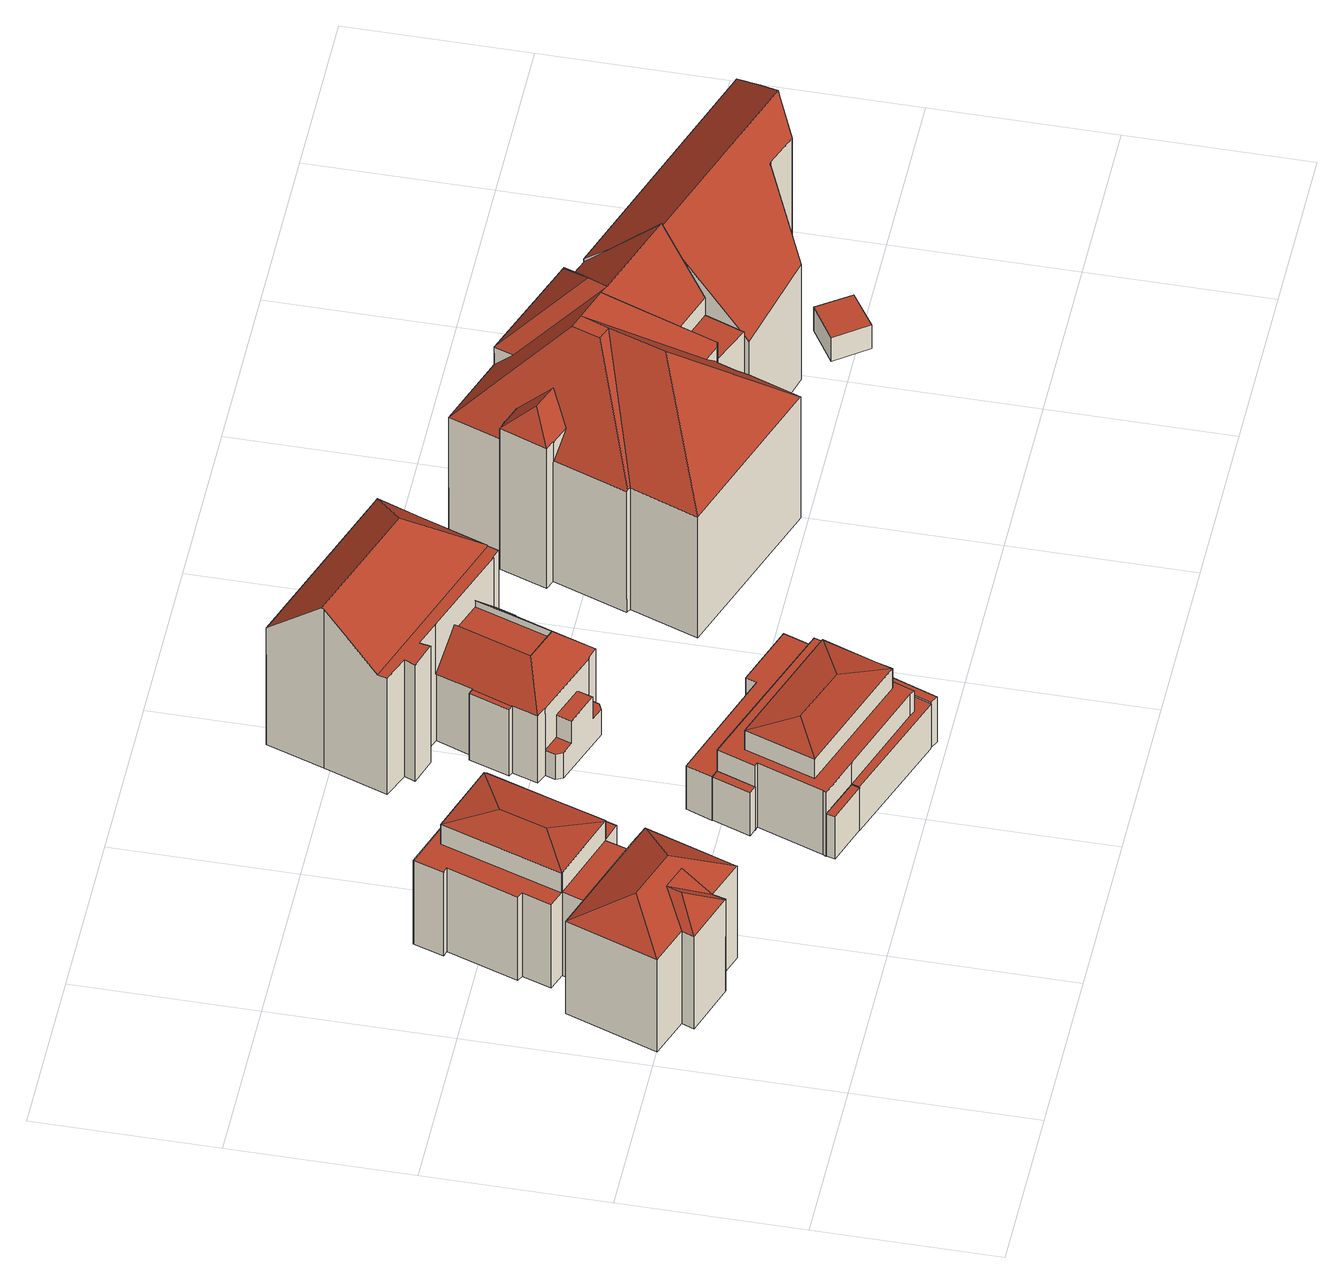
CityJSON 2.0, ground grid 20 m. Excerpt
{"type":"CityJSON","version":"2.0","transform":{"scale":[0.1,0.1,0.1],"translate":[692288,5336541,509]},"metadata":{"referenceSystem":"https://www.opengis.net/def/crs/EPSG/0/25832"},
"CityObjects":{
"building1":{"type":"Building","attributes":{"Gemeindeschluessel":"09162000","HoeheDach":"526.290","HoeheGrund":"510.600","Methode":"2000","NiedrigsteTraufeDesGebaeudes":"523.486","Geometrietyp2DReferenz":"3000","function":"31001_1000","roofType":"3200","measuredHeight":15.69,"storeysAboveGround":4},"address":[{"country":"Germany","locality":"München","thoroughfareName":"Kaulbachstraße 66b"}],"geometry":[{"type":"Solid","lod":"2","boundaries":[[[[0,1,2,3]],[[4,5,6,7,8,9,10,11,1]],[[12,13,11,14]],[[15,16,12,14]],[[2,1,11,13]],[[17,9,8]],[[5,4,6]],[[10,9,17,15,14]],[[18,6,19,20]],[[7,6,18,21]],[[19,6,4,22,23]],[[20,19,23,0,3]],[[11,10,14]],[[15,17,24,16]],[[7,21,24,17,8]],[[22,0,23]],[[18,20,3,2,13,12,16,24,21]],[[22,4,1,0]]]],"semantics":{"surfaces":[{"type":"WallSurface"},{"type":"RoofSurface","Dachneigung":"61.982","Dachorientierung":"201.515","Flaeche":"46.433","Z_MAX":"15.690","Z_MAX_ASL":"526.290","Z_MIN":"12.889","Z_MIN_ASL":"523.489"},{"type":"RoofSurface","Dachneigung":"59.342","Dachorientierung":"111.337","Flaeche":"29.144","Z_MAX":"15.690","Z_MAX_ASL":"526.290","Z_MIN":"12.902","Z_MIN_ASL":"523.502"},{"type":"RoofSurface","Dachneigung":"62.078","Dachorientierung":"201.296","Flaeche":"6.224","Z_MAX":"14.810","Z_MAX_ASL":"525.410","Z_MIN":"12.886","Z_MIN_ASL":"523.486"},{"type":"RoofSurface","Dachneigung":"62.914","Dachorientierung":"21.505","Flaeche":"66.843","Z_MAX":"15.690","Z_MAX_ASL":"526.290","Z_MIN":"12.902","Z_MIN_ASL":"523.502"},{"type":"RoofSurface","Dachneigung":"57.505","Dachorientierung":"111.417","Flaeche":"5.760","Z_MAX":"14.810","Z_MAX_ASL":"525.410","Z_MIN":"12.886","Z_MIN_ASL":"523.486"},{"type":"RoofSurface","Dachneigung":"59.332","Dachorientierung":"291.420","Flaeche":"28.952","Z_MAX":"15.689","Z_MAX_ASL":"526.289","Z_MIN":"12.907","Z_MIN_ASL":"523.507"},{"type":"RoofSurface","Dachneigung":"60.140","Dachorientierung":"201.508","Flaeche":"11.836","Z_MAX":"14.810","Z_MAX_ASL":"525.410","Z_MIN":"12.900","Z_MIN_ASL":"523.500"},{"type":"GroundSurface"},{"type":"RoofSurface","Dachneigung":"58.985","Dachorientierung":"291.415","Flaeche":"6.025","Z_MAX":"14.810","Z_MAX_ASL":"525.410","Z_MIN":"12.887","Z_MIN_ASL":"523.487"}],"values":[[0,1,0,0,0,2,3,4,0,0,5,0,6,0,0,7,8,9]]}}]},
"building2":{"type":"Building","attributes":{"Gemeindeschluessel":"09162000","HoeheDach":"525.560","HoeheGrund":"510.560","Methode":"2000","NiedrigsteTraufeDesGebaeudes":"522.260","Geometrietyp2DReferenz":"3000","function":"31001_1000","roofType":"3200","measuredHeight":15,"storeysAboveGround":5},"address":[{"country":"Germany","locality":"München","thoroughfareName":"Kaulbachstraße 66c"}],"geometry":[{"type":"Solid","lod":"2","boundaries":[[[[25,26,27,28,16]],[[29,30,31,32]],[[33,34,35,36]],[[37,38,39,40]],[[41,42,39,38]],[[43,44,45,46]],[[47,32,31,48]],[[26,36,35,49]],[[28,43,46,16]],[[27,44,43,28]],[[50,47,48,51]],[[26,49,44,27]],[[52,53,54,55,26,25]],[[35,34,56,57]],[[16,46,45,40,39,42,51,48,31,30,58,52,25]],[[45,44,49,35,57,37,40]],[[53,52,58,30,29]],[[41,50,51,42]],[[55,59,33,36,26]],[[59,55,54,60]],[[34,59,60,56]],[[59,34,33]],[[32,47,50,41,38,37,57,56,60,54,53,29]]]],"semantics":{"surfaces":[{"type":"WallSurface"},{"type":"RoofSurface","Dachneigung":"83.177","Dachorientierung":"290.942","Flaeche":"42.339","Z_MAX":"15.000","Z_MAX_ASL":"525.560","Z_MIN":"14.480","Z_MIN_ASL":"525.040"},{"type":"RoofSurface","Dachneigung":"83.179","Dachorientierung":"201.270","Flaeche":"18.991","Z_MAX":"15.000","Z_MAX_ASL":"525.560","Z_MIN":"14.480","Z_MIN_ASL":"525.040"},{"type":"RoofSurface","Dachneigung":"90.000","Dachorientierung":"-1.000","Flaeche":"26.517","Z_MAX":"11.700","Z_MAX_ASL":"522.260","Z_MIN":"11.700","Z_MIN_ASL":"522.260"},{"type":"GroundSurface"},{"type":"RoofSurface","Dachneigung":"83.180","Dachorientierung":"110.967","Flaeche":"42.367","Z_MAX":"15.000","Z_MAX_ASL":"525.560","Z_MIN":"14.480","Z_MIN_ASL":"525.040"},{"type":"RoofSurface","Dachneigung":"83.175","Dachorientierung":"21.240","Flaeche":"19.019","Z_MAX":"15.000","Z_MAX_ASL":"525.560","Z_MIN":"14.480","Z_MIN_ASL":"525.040"},{"type":"RoofSurface","Dachneigung":"90.000","Dachorientierung":"-1.000","Flaeche":"87.257","Z_MAX":"11.700","Z_MAX_ASL":"522.260","Z_MIN":"11.700","Z_MIN_ASL":"522.260"}],"values":[[0,0,1,0,0,0,0,2,0,3,0,0,0,0,4,0,0,0,5,0,0,6,7]]}}]},
"building3":{"type":"Building","attributes":{"Gemeindeschluessel":"09162000","HoeheDach":"516.523","HoeheGrund":"510.560","Methode":"3100","NiedrigsteTraufeDesGebaeudes":"516.523","Geometrietyp2DReferenz":"3000","function":"51009_1610","roofType":"1000","measuredHeight":5.96},"geometry":[{"type":"Solid","lod":"2","boundaries":[[[[61,62,63,64]],[[65,63,62,66]],[[67,66,62,61]],[[64,63,65,68]],[[64,68,67,61]],[[68,65,66,67]]]],"semantics":{"surfaces":[{"type":"WallSurface"},{"type":"GroundSurface"},{"type":"RoofSurface","Dachneigung":"90.000","Dachorientierung":"-1.000","Flaeche":"4.930","Z_MAX":"5.963","Z_MAX_ASL":"516.523","Z_MIN":"5.963","Z_MIN_ASL":"516.523"}],"values":[[0,1,0,0,2,0]]}}]},
"building4":{"type":"Building","attributes":{"Gemeindeschluessel":"09162000","HoeheDach":"516.574","HoeheGrund":"510.570","Methode":"3100","NiedrigsteTraufeDesGebaeudes":"516.574","Geometrietyp2DReferenz":"3000","function":"51009_1610","roofType":"1000","measuredHeight":6},"geometry":[{"type":"Solid","lod":"2","boundaries":[[[[69,70,71,72]],[[71,70,73,74]],[[69,72,75,76]],[[76,73,70,69]],[[72,71,74,75]],[[75,74,73,76]]]],"semantics":{"surfaces":[{"type":"WallSurface"},{"type":"GroundSurface"},{"type":"RoofSurface","Dachneigung":"90.000","Dachorientierung":"-1.000","Flaeche":"4.360","Z_MAX":"6.004","Z_MAX_ASL":"516.574","Z_MIN":"6.004","Z_MIN_ASL":"516.574"}],"values":[[0,1,2,0,0,0]]}}]},
"building5":{"type":"Building","attributes":{"Gemeindeschluessel":"09162000","HoeheDach":"522.800","HoeheGrund":"510.540","Methode":"2000","NiedrigsteTraufeDesGebaeudes":"516.560","Geometrietyp2DReferenz":"3000","function":"31001_1000","roofType":"3200","measuredHeight":12.26,"storeysAboveGround":4},"address":[{"country":"Germany","locality":"München","thoroughfareName":"Ohmstraße 18a"}],"geometry":[{"type":"Solid","lod":"2","boundaries":[[[[77,78,79,80,81,82,83,84,85,86,87,88,89,90,91,92,93,94,95,96]],[[97,98,99,100]],[[79,78,101,102,103,80]],[[104,105,98,106]],[[107,108,87,86]],[[98,105,109,99]],[[108,110,88,87]],[[80,103,111,112,82,81]],[[113,114,115,116]],[[117,107,86,85]],[[98,97,106]],[[118,119,120,72]],[[121,109,105,122,123,124]],[[110,118,72,89,88]],[[125,126,93,92]],[[127,128,129,130]],[[96,95,131,132,133,77]],[[119,134,135,120]],[[104,106,97,123]],[[136,135,134,137,113,116]],[[128,127,138,114,113,137,134,119,118,110,108,107,117,139],[109,121,124,100,99]],[[112,129,83,82]],[[122,105,104,123]],[[123,97,100,124]],[[72,120,135,136,116,115,140,130,129,112,111,103,102,101,133,132,131,141,126,125,75,142]],[[75,125,92,91]],[[138,127,130,140]],[[89,72,142,75,91,90]],[[114,138,140,115]],[[126,141,94,93]],[[83,129,128,139,117,85,84]],[[133,101,78,77]],[[141,131,95,94]]]],"semantics":{"surfaces":[{"type":"GroundSurface"},{"type":"WallSurface"},{"type":"RoofSurface","Dachneigung":"81.210","Dachorientierung":"21.901","Flaeche":"45.859","Z_MAX":"12.260","Z_MAX_ASL":"522.800","Z_MIN":"11.630","Z_MIN_ASL":"522.170"},{"type":"RoofSurface","Dachneigung":"81.208","Dachorientierung":"292.062","Flaeche":"16.794","Z_MAX":"12.260","Z_MAX_ASL":"522.800","Z_MIN":"11.630","Z_MIN_ASL":"522.170"},{"type":"RoofSurface","Dachneigung":"81.210","Dachorientierung":"201.901","Flaeche":"45.860","Z_MAX":"12.260","Z_MAX_ASL":"522.800","Z_MIN":"11.630","Z_MIN_ASL":"522.170"},{"type":"RoofSurface","Dachneigung":"90.000","Dachorientierung":"-1.000","Flaeche":"101.827","Z_MAX":"8.960","Z_MAX_ASL":"519.500","Z_MIN":"8.960","Z_MIN_ASL":"519.500"},{"type":"RoofSurface","Dachneigung":"81.208","Dachorientierung":"112.062","Flaeche":"16.794","Z_MAX":"12.260","Z_MAX_ASL":"522.800","Z_MIN":"11.630","Z_MIN_ASL":"522.170"},{"type":"RoofSurface","Dachneigung":"90.000","Dachorientierung":"-1.000","Flaeche":"110.155","Z_MAX":"6.020","Z_MAX_ASL":"516.560","Z_MIN":"6.020","Z_MIN_ASL":"516.560"}],"values":[[0,1,1,2,1,1,1,1,1,1,3,1,1,1,1,1,1,1,4,1,5,1,6,1,7,1,1,1,1,1,1,1,1]]}}]},
"building6":{"type":"Building","attributes":{"Gemeindeschluessel":"09162000","HoeheDach":"516.801","HoeheGrund":"510.530","Methode":"3100","NiedrigsteTraufeDesGebaeudes":"516.801","Geometrietyp2DReferenz":"3000","function":"51009_1610","roofType":"1000","measuredHeight":6.27},"geometry":[{"type":"Solid","lod":"2","boundaries":[[[[143,78,80,144]],[[144,80,145,146]],[[145,80,78,77]],[[146,145,77,147]],[[147,77,78,143]],[[144,146,147,143]]]],"semantics":{"surfaces":[{"type":"WallSurface"},{"type":"GroundSurface"},{"type":"RoofSurface","Dachneigung":"90.000","Dachorientierung":"-1.000","Flaeche":"4.981","Z_MAX":"6.271","Z_MAX_ASL":"516.801","Z_MIN":"6.271","Z_MIN_ASL":"516.801"}],"values":[[0,0,1,0,0,2]]}}]},
"building7":{"type":"Building","attributes":{"Gemeindeschluessel":"09162000","HoeheDach":"532.390","HoeheGrund":"510.020","Methode":"2000","NiedrigsteTraufeDesGebaeudes":"513.480","Geometrietyp2DReferenz":"3000","function":"31001_1000","roofType":"3200","measuredHeight":22.37,"storeysAboveGround":5},"address":[{"country":"Germany","locality":"München","thoroughfareName":"Ohmstraße 18"}],"geometry":[{"type":"Solid","lod":"2","boundaries":[[[[148,149,150,151,152,153,154,155]],[[156,157,148,155]],[[158,159,160,161]],[[162,163,164,165,166]],[[167,168,169,170]],[[150,149,169,168]],[[151,150,168,167,171,172,173,174]],[[175,176,177,178]],[[149,179,170,169]],[[180,181,182,183]],[[184,185,186,187]],[[188,189,190,191]],[[192,193,194,195,196]],[[197,198,199,200]],[[201,202,203,204,188,191]],[[205,206,179,149,148,207,208,209]],[[186,185,210,200,199,162,166,211]],[[195,212,213,196]],[[214,205,209,215,184,187]],[[190,189,173,172,216,217]],[[177,218,174,173,189,188,204,219,220,161,160,178]],[[221,152,151,174,218,222]],[[161,220,223,158]],[[153,181,180,154]],[[182,181,153,152,221]],[[223,220,219,193,192]],[[207,148,157,224]],[[225,212,195,194,226]],[[203,226,194,193,219,204]],[[206,205,214,227]],[[227,228,229,206]],[[230,165,164,208,207,224]],[[231,232,233,234]],[[218,177,176,222]],[[166,165,230,211]],[[229,232,231,216,172,171,179,206]],[[156,155,154,180,183]],[[191,190,217,235,236,228,227,214,187,186,211,230,224,157,156,183,182,221,222,176,175,159,158,223,192,196,213,201]],[[202,225,226,203]],[[237,238,236,235]],[[236,238,233,232,229,228]],[[197,200,210,239]],[[179,171,167,170]],[[213,212,225,202,201]],[[237,234,233,238]],[[184,215,239,210,185]],[[217,216,231,234,237,235]],[[199,198,163,162]],[[208,164,163,198,197,239,215,209]],[[178,160,159,175]]]],"semantics":{"surfaces":[{"type":"RoofSurface","Dachneigung":"41.451","Dachorientierung":"291.639","Flaeche":"55.532","Z_MAX":"13.360","Z_MAX_ASL":"523.380","Z_MIN":"9.320","Z_MIN_ASL":"519.340"},{"type":"WallSurface"},{"type":"RoofSurface","Dachneigung":"90.000","Dachorientierung":"-1.000","Flaeche":"3.783","Z_MAX":"3.460","Z_MAX_ASL":"513.480","Z_MIN":"3.460","Z_MIN_ASL":"513.480"},{"type":"RoofSurface","Dachneigung":"90.000","Dachorientierung":"-1.000","Flaeche":"36.006","Z_MAX":"12.480","Z_MAX_ASL":"522.500","Z_MIN":"12.480","Z_MIN_ASL":"522.500"},{"type":"RoofSurface","Dachneigung":"90.000","Dachorientierung":"-1.000","Flaeche":"7.274","Z_MAX":"6.590","Z_MAX_ASL":"516.610","Z_MIN":"6.590","Z_MIN_ASL":"516.610"},{"type":"RoofSurface","Dachneigung":"36.619","Dachorientierung":"201.949","Flaeche":"38.553","Z_MAX":"13.360","Z_MAX_ASL":"523.380","Z_MIN":"9.320","Z_MIN_ASL":"519.340"},{"type":"RoofSurface","Dachneigung":"90.000","Dachorientierung":"-1.000","Flaeche":"31.426","Z_MAX":"16.270","Z_MAX_ASL":"526.290","Z_MIN":"16.270","Z_MIN_ASL":"526.290"},{"type":"RoofSurface","Dachneigung":"90.000","Dachorientierung":"-1.000","Flaeche":"2.619","Z_MAX":"9.320","Z_MAX_ASL":"519.340","Z_MIN":"9.320","Z_MIN_ASL":"519.340"},{"type":"RoofSurface","Dachneigung":"46.939","Dachorientierung":"21.970","Flaeche":"162.410","Z_MAX":"22.370","Z_MAX_ASL":"532.390","Z_MIN":"16.317","Z_MIN_ASL":"526.337"},{"type":"RoofSurface","Dachneigung":"46.940","Dachorientierung":"201.970","Flaeche":"164.287","Z_MAX":"22.370","Z_MAX_ASL":"532.390","Z_MIN":"16.270","Z_MIN_ASL":"526.290"},{"type":"RoofSurface","Dachneigung":"42.465","Dachorientierung":"111.639","Flaeche":"56.016","Z_MAX":"13.360","Z_MAX_ASL":"523.380","Z_MIN":"9.320","Z_MIN_ASL":"519.340"},{"type":"GroundSurface"},{"type":"RoofSurface","Dachneigung":"46.960","Dachorientierung":"111.639","Flaeche":"56.072","Z_MAX":"22.370","Z_MAX_ASL":"532.390","Z_MIN":"16.352","Z_MIN_ASL":"526.372"},{"type":"RoofSurface","Dachneigung":"90.000","Dachorientierung":"-1.000","Flaeche":"3.108","Z_MAX":"6.600","Z_MAX_ASL":"516.620","Z_MIN":"6.600","Z_MIN_ASL":"516.620"},{"type":"RoofSurface","Dachneigung":"90.000","Dachorientierung":"-1.000","Flaeche":"3.914","Z_MAX":"3.460","Z_MAX_ASL":"513.480","Z_MIN":"3.460","Z_MIN_ASL":"513.480"}],"values":[[0,1,1,2,3,1,1,1,1,1,1,1,1,4,1,5,1,1,1,1,6,1,1,7,1,1,1,8,9,1,1,1,1,1,1,10,1,11,12,1,1,1,1,1,13,14,1,1,1,1]]}}]},
"building8":{"type":"Building","attributes":{"Gemeindeschluessel":"09162000","HoeheDach":"512.405","HoeheGrund":"510.100","Methode":"1000","NiedrigsteTraufeDesGebaeudes":"512.405","Geometrietyp2DReferenz":"3000","function":"31001_2000","roofType":"1000","measuredHeight":2.31},"geometry":[{"type":"Solid","lod":"2","boundaries":[[[[240,241,242,243,244]],[[245,244,243,246]],[[247,248,249,245,246]],[[246,243,242,247]],[[248,241,240,249]],[[247,242,241,248]],[[249,240,244,245]]]],"semantics":{"surfaces":[{"type":"GroundSurface"},{"type":"WallSurface"},{"type":"RoofSurface","Dachneigung":"90.000","Dachorientierung":"-1.000","Flaeche":"29.363","Z_MAX":"2.305","Z_MAX_ASL":"512.405","Z_MIN":"2.305","Z_MIN_ASL":"512.405"}],"values":[[0,1,2,1,1,1,1]]}}]},
"building9":{"type":"Building","attributes":{"Gemeindeschluessel":"09162000","HoeheDach":"536.142","HoeheGrund":"509.300","Methode":"2000","NiedrigsteTraufeDesGebaeudes":"525.870","Geometrietyp2DReferenz":"3000","function":"31001_1000","roofType":"3200","measuredHeight":26.84,"storeysAboveGround":4},"address":[{"country":"Germany","locality":"München","thoroughfareName":"Ohmstraße 20"}],"geometry":[{"type":"Solid","lod":"2","boundaries":[[[[250,251,252,253,254,255,256,257,258,259]],[[260,261,262,263,264]],[[265,266,267]],[[250,259,268,269]],[[270,271,272,273]],[[274,275,271,276]],[[277,278,279,280,281,282]],[[283,284,285,286]],[[255,287,288,289,256]],[[290,291,292,293,294]],[[295,284,283,296,294,293]],[[297,268,259,298]],[[263,299,300,264]],[[301,274,276,302]],[[251,250,269,303]],[[304,261,281,280,305,306]],[[307,266,265,308,291,290,296,283,286,309]],[[310,311,312,278,277]],[[257,311,298,258]],[[273,272,313,314,303,269,268,297,310,277,282,260,264,300,309,286,285,315]],[[316,317,299,263,262,304,306]],[[287,255,254]],[[318,316,306,305,279,278,312,319,320,307]],[[315,321,301,302,270,273]],[[256,320,319,257]],[[281,261,260,282]],[[289,274,301,321,295,293]],[[297,298,311,310]],[[317,316,318]],[[291,308,292]],[[275,274,289,288]],[[290,294,296]],[[259,258,298]],[[271,275,288,287,254,253,313,272]],[[280,279,305]],[[285,284,295,321,315]],[[252,251,303,314]],[[257,319,312,311]],[[262,261,304]],[[292,308,265,267,293]],[[300,299,317,318,307,309]],[[270,302,276,271]],[[289,293,267,266,307,320,256]],[[253,252,314,313]]]],"semantics":{"surfaces":[{"type":"RoofSurface","Dachneigung":"45.600","Dachorientierung":"111.939","Flaeche":"120.176","Z_MAX":"26.840","Z_MAX_ASL":"536.140","Z_MIN":"16.976","Z_MIN_ASL":"526.276"},{"type":"WallSurface"},{"type":"RoofSurface","Dachneigung":"51.563","Dachorientierung":"202.302","Flaeche":"41.303","Z_MAX":"26.840","Z_MAX_ASL":"536.140","Z_MIN":"19.000","Z_MIN_ASL":"528.300"},{"type":"RoofSurface","Dachneigung":"41.241","Dachorientierung":"111.931","Flaeche":"22.384","Z_MAX":"26.840","Z_MAX_ASL":"536.140","Z_MIN":"19.290","Z_MIN_ASL":"528.590"},{"type":"RoofSurface","Dachneigung":"42.447","Dachorientierung":"22.312","Flaeche":"86.566","Z_MAX":"26.840","Z_MAX_ASL":"536.140","Z_MIN":"16.905","Z_MIN_ASL":"526.205"},{"type":"RoofSurface","Dachneigung":"48.876","Dachorientierung":"202.289","Flaeche":"12.747","Z_MAX":"22.030","Z_MAX_ASL":"531.330","Z_MIN":"19.539","Z_MIN_ASL":"528.839"},{"type":"RoofSurface","Dachneigung":"45.509","Dachorientierung":"291.929","Flaeche":"102.302","Z_MAX":"26.840","Z_MAX_ASL":"536.140","Z_MIN":"16.917","Z_MIN_ASL":"526.217"},{"type":"GroundSurface"},{"type":"RoofSurface","Dachneigung":"48.887","Dachorientierung":"22.302","Flaeche":"12.716","Z_MAX":"22.030","Z_MAX_ASL":"531.330","Z_MIN":"19.540","Z_MIN_ASL":"528.840"},{"type":"RoofSurface","Dachneigung":"41.720","Dachorientierung":"291.930","Flaeche":"131.894","Z_MAX":"26.842","Z_MAX_ASL":"536.142","Z_MIN":"16.879","Z_MIN_ASL":"526.179"},{"type":"RoofSurface","Dachneigung":"89.966","Dachorientierung":"-1.000","Flaeche":"5.553","Z_MAX":"26.842","Z_MAX_ASL":"536.142","Z_MIN":"26.840","Z_MIN_ASL":"536.140"},{"type":"RoofSurface","Dachneigung":"33.388","Dachorientierung":"202.301","Flaeche":"77.108","Z_MAX":"26.840","Z_MAX_ASL":"536.140","Z_MIN":"19.000","Z_MIN_ASL":"528.300"},{"type":"RoofSurface","Dachneigung":"42.451","Dachorientierung":"22.301","Flaeche":"67.344","Z_MAX":"26.840","Z_MAX_ASL":"536.140","Z_MIN":"19.345","Z_MIN_ASL":"528.645"},{"type":"RoofSurface","Dachneigung":"40.404","Dachorientierung":"111.929","Flaeche":"24.213","Z_MAX":"26.840","Z_MAX_ASL":"536.140","Z_MIN":"19.000","Z_MIN_ASL":"528.300"},{"type":"RoofSurface","Dachneigung":"44.875","Dachorientierung":"202.263","Flaeche":"139.881","Z_MAX":"26.840","Z_MAX_ASL":"536.140","Z_MIN":"16.917","Z_MIN_ASL":"526.217"},{"type":"RoofSurface","Dachneigung":"41.221","Dachorientierung":"202.298","Flaeche":"14.351","Z_MAX":"26.840","Z_MAX_ASL":"536.140","Z_MIN":"16.971","Z_MIN_ASL":"526.271"},{"type":"RoofSurface","Dachneigung":"48.319","Dachorientierung":"291.929","Flaeche":"9.785","Z_MAX":"22.030","Z_MAX_ASL":"531.330","Z_MIN":"19.639","Z_MIN_ASL":"528.939"},{"type":"RoofSurface","Dachneigung":"41.720","Dachorientierung":"291.901","Flaeche":"22.553","Z_MAX":"26.840","Z_MAX_ASL":"536.140","Z_MIN":"19.288","Z_MIN_ASL":"528.588"},{"type":"RoofSurface","Dachneigung":"90.000","Dachorientierung":"-1.000","Flaeche":"21.612","Z_MAX":"16.570","Z_MAX_ASL":"525.870","Z_MIN":"16.570","Z_MIN_ASL":"525.870"},{"type":"RoofSurface","Dachneigung":"42.447","Dachorientierung":"22.236","Flaeche":"94.201","Z_MAX":"26.842","Z_MAX_ASL":"536.142","Z_MIN":"16.888","Z_MIN_ASL":"526.188"}],"values":[[0,1,1,1,1,1,1,1,2,3,4,1,1,1,1,5,1,1,6,7,8,1,9,1,10,1,11,1,1,12,13,1,14,1,1,1,1,15,16,17,1,18,19,1]]}}]},
"building10":{"type":"Building","attributes":{"Gemeindeschluessel":"09162000","HoeheDach":"513.647","HoeheGrund":"510.270","Methode":"1000","NiedrigsteTraufeDesGebaeudes":"513.647","Geometrietyp2DReferenz":"3000","function":"31001_2000","roofType":"1000","measuredHeight":3.38},"geometry":[{"type":"Solid","lod":"2","boundaries":[[[[322,323,324,325]],[[326,327,328,329]],[[324,323,326,329]],[[326,323,322,327]],[[327,322,325,328]],[[328,325,324,329]]]],"semantics":{"surfaces":[{"type":"WallSurface"},{"type":"GroundSurface"},{"type":"RoofSurface","Dachneigung":"90.000","Dachorientierung":"-1.000","Flaeche":"20.780","Z_MAX":"3.377","Z_MAX_ASL":"513.647","Z_MIN":"3.377","Z_MIN_ASL":"513.647"}],"values":[[0,0,1,0,2,0]]}}]},
"building11":{"type":"Building","attributes":{"Gemeindeschluessel":"09162000","HoeheDach":"534.990","HoeheGrund":"509.493","Methode":"2000","NiedrigsteTraufeDesGebaeudes":"524.753","Geometrietyp2DReferenz":"3000","function":"31001_1000","roofType":"3100","measuredHeight":25.5,"storeysAboveGround":4},"address":[{"country":"Germany","locality":"München","thoroughfareName":"Ohmstraße 22"}],"geometry":[{"type":"Solid","lod":"2","boundaries":[[[[330,331,332,333,334]],[[335,336,337,334,333,338,339,340,341,342,343,344,345]],[[346,347,337,336]],[[348,349,341,340]],[[347,330,334,337]],[[349,350,342,341]],[[332,351,338,333]],[[352,353,344,343]],[[351,354,339,338]],[[350,352,343,342]],[[354,348,340,339]],[[355,346,336,335]],[[356,357,355,335,345]],[[348,354,351,332,331,357,356,353,352,350,349]],[[330,347,346,355,357,331]],[[353,356,345,344]]]],"semantics":{"surfaces":[{"type":"WallSurface"},{"type":"GroundSurface"},{"type":"RoofSurface","Dachneigung":"46.091","Dachorientierung":"199.298","Flaeche":"233.617","Z_MAX":"25.497","Z_MAX_ASL":"534.990","Z_MIN":"15.260","Z_MIN_ASL":"524.753"},{"type":"RoofSurface","Dachneigung":"46.091","Dachorientierung":"19.298","Flaeche":"326.766","Z_MAX":"25.497","Z_MAX_ASL":"534.990","Z_MIN":"17.003","Z_MIN_ASL":"526.497"}],"values":[[0,1,0,0,0,0,0,0,0,0,0,0,0,2,3,0]]}}]}
},
"vertices":[
[48,167,145],[53,181,145],[53,181,16],[48,167,16],[95,205,164],[123,195,164],[111,161,145],[156,145,145],[156,146,145],[129,210,173],[70,231,173],[8,197,145],[44,298,16],[8,197,16],[44,298,145],[169,254,145],[169,254,16],[191,246,145],[111,161,16],[107,147,145],[107,147,16],[156,145,16],[89,188,164],[106,147,145],[191,246,16],
[178,284,16],[178,284,160],[178,284,133],[169,254,133],[250,419,133],[250,419,16],[112,467,16],[112,467,133],[168,390,166],[141,445,160],[96,312,160],[151,339,166],[77,319,133],[88,351,133],[88,351,16],[77,319,16],[81,354,133],[81,354,16],[87,283,133],[97,312,133],[97,312,16],[87,283,16],[101,434,133],[101,434,16],[97,312,160],[108,432,133],[108,432,16],[201,277,16],[201,277,133],[179,284,133],[179,284,160],[141,445,133],[96,312,133],[222,338,16],[223,417,160],[223,417,133],
[314,76,75],[314,76,16],[360,60,16],[360,60,75],[363,69,16],[317,86,16],[317,86,75],[363,69,75],
[340,163,76],[340,163,16],[355,205,16],[355,205,76],[330,166,16],[345,208,16],[345,208,76],[330,166,76],
[518,57,15],[508,60,15],[495,22,15],[491,13,15],[487,14,15],[360,60,15],[363,69,15],[327,82,15],[317,86,15],[319,90,15],[345,162,15],[340,163,15],[355,205,15],[354,205,15],[345,208,15],[356,237,15],[487,191,15],[491,203,15],[561,178,15],[546,136,15],[334,101,132],[361,178,132],[361,178,105],[334,101,105],[508,60,76],[495,22,76],[491,13,76],[452,102,138],[504,127,132],[386,126,138],[319,90,105],[345,162,105],[504,127,105],[340,163,105],[487,14,76],[360,60,76],[504,61,105],[491,66,105],[491,66,76],[504,61,76],[317,86,105],[355,205,105],[369,200,105],[369,200,76],[483,69,105],[483,69,132],[477,50,132],[477,50,105],[356,237,76],[487,191,76],[470,31,105],[363,69,105],[363,69,76],[470,31,76],[561,178,76],[546,136,76],[518,57,76],[532,141,105],[532,141,76],[524,119,76],[524,119,105],[477,28,105],[327,82,105],[477,28,76],[491,203,76],[354,205,76],
[508,60,78],[491,13,78],[500,9,15],[500,9,78],[518,57,78],
[369,391,104],[412,407,144],[441,491,144],[408,503,104],[394,463,104],[394,463,103],[378,419,103],[378,419,104],[378,419,10],[369,391,10],[352,524,10],[347,512,10],[347,512,173],[352,524,173],[396,362,45],[402,379,45],[381,386,45],[377,375,45],[381,367,45],[479,477,135],[441,491,135],[412,407,135],[450,393,135],[479,477,144],[513,465,105],[513,465,173],[408,503,173],[377,502,10],[379,514,10],[379,514,173],[377,502,173],[450,393,144],[373,421,103],[388,465,103],[388,465,10],[373,421,10],[457,346,45],[449,342,45],[449,342,10],[457,346,10],[525,462,173],[513,466,173],[513,466,10],[525,462,10],[348,606,10],[348,606,232],[348,608,234],[370,669,173],[370,669,10],[440,365,76],[402,379,76],[396,362,76],[434,348,76],[555,548,10],[555,548,174],[529,475,174],[529,474,173],[461,357,104],[474,353,104],[381,386,104],[381,386,103],[461,357,103],[434,348,45],[381,367,10],[573,596,173],[573,596,10],[461,357,10],[461,357,45],[506,441,104],[506,441,10],[409,503,173],[326,546,173],[323,536,173],[394,463,10],[409,503,10],[323,536,10],[381,386,10],[573,596,174],[490,557,234],[474,353,10],[497,417,10],[497,417,104],[377,375,10],[506,441,103],[497,416,103],[497,416,76],[506,441,76],[517,437,10],[508,412,10],[517,437,76],[508,412,76],[440,365,45],
[586,537,11],[571,497,11],[555,451,11],[525,462,11],[555,548,11],[555,548,34],[525,462,34],[555,451,34],[571,497,34],[586,537,34],
[821,266,173],[815,277,182],[822,298,183],[827,299,178],[833,300,173],[814,307,193],[772,427,271],[761,397,271],[739,334,271],[800,208,173],[651,438,3],[651,438,199],[669,490,200],[669,490,199],[669,490,3],[786,519,196],[786,519,172],[779,498,196],[800,208,3],[821,266,3],[884,283,169],[840,301,169],[840,301,3],[884,283,3],[854,342,193],[840,301,193],[854,342,169],[633,353,3],[633,353,172],[662,433,172],[662,433,198],[662,434,199],[662,434,3],[949,459,172],[918,375,270],[918,375,3],[949,459,3],[833,300,193],[838,301,195],[809,414,271],[912,473,196],[911,473,196],[827,431,271],[819,410,271],[905,452,196],[918,374,271],[912,473,172],[611,276,3],[611,276,172],[681,487,199],[681,487,3],[900,326,193],[900,326,169],[815,277,3],[685,455,223],[684,425,198],[714,444,223],[703,549,172],[787,519,196],[703,549,3],[638,350,3],[638,350,173],[634,352,174],[827,299,3],[822,298,3],[917,371,3],[703,479,198],[681,487,198],[681,487,172],[745,403,271],[756,433,271],[917,371,266],
[1056,246,46],[1056,246,13],[1016,220,13],[1016,220,46],[1081,210,13],[1081,210,46],[1042,184,46],[1042,184,13],
[1149,306,251],[1139,299,260],[1136,297,257],[1136,297,5],[1149,306,5],[949,460,5],[1232,360,5],[1179,325,5],[1105,278,5],[1066,292,5],[1064,292,5],[993,246,5],[882,277,5],[884,283,5],[917,371,5],[918,375,5],[1232,360,175],[1179,325,224],[1064,292,230],[993,246,165],[882,277,158],[1105,278,229],[884,283,164],[917,371,254],[1066,292,230],[949,460,175],[918,375,259],[919,377,260]
]}
